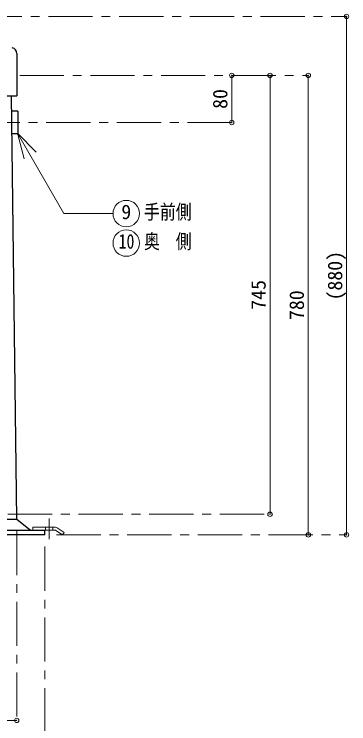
# Model space of a CAD drawing. Units: millimetres at full size, sheet at 1:15. Extents: x -3127 to 2948, y -2102 to 2112.
# Drawn here: x 292 to 860, y -1423 to -219 of the extents above; entities that cross this region are included whole.
import ezdxf
from ezdxf.enums import TextEntityAlignment as Align

# ---------------------------------------------------------------- set-up
doc = ezdxf.new("R2010")
doc.units = ezdxf.units.MM
doc.header["$LTSCALE"] = 15
doc.header["$PDMODE"] = 32
doc.header["$PDSIZE"] = 7.5
doc.linetypes.add('CHAIN1', pattern=[8, 5, -1, 1, -1])
doc.linetypes.add('DASHED1', pattern=[1.8, 1.2, -0.6])
doc.layers.add('0-0_ﾚｲﾔ1', color=7, linetype='Continuous', lineweight=18)
doc.styles.add('ＭＳ ゴシック', font='')
doc.styles.get('ＭＳ ゴシック').set_extended_font_data('MS Gothic')

msp = doc.modelspace()

# ---------------------------------------------------------------- linework, layer by layer
at = {"layer": '0-0_ﾚｲﾔ1', "color": 4, "linetype": 'CHAIN1', "lineweight": 9}
for p, q in [((109.77, -222.4), (855.92, -222.4)), ((300.92, -322.5), (790.92, -322.5)), ((660.92, -402.5), (222.77, -402.5)), ((280.92, -1067.5), (725.92, -1067.5)), ((350.92, -1074.5), (350.92, -1109.5)), ((295.92, -1096), (295.92, -1417.5)), ((363.42, -1102.5), (855.92, -1102.5)), ((343.42, -1122.5), (343.42, -1482.5))]:
    msp.add_line(p, q, dxfattribs=at)
at = {"layer": '0-0_ﾚｲﾔ1', "color": 4, "lineweight": 9}
for p, q in [((855.92, -222.4), (855.92, -1102.5)), ((660.92, -322.5), (660.92, -402.5)), ((725.92, -322.5), (725.92, -1067.5)), ((790.92, -1102.5), (790.92, -322.5)), ((-474.08, -1417.5), (295.92, -1417.5))]:
    msp.add_line(p, q, dxfattribs=at)
at = {"layer": '0-0_ﾚｲﾔ1', "color": 5, "lineweight": 25}
for p, q in [((295.92, -285.33), (295.92, -357.4)), ((-72.19, -357.4), (295.92, -357.4)), ((295.99, -1076), (286.79, -357.5)), ((297.77, -383.5), (287.17, -383.5)), ((-474.14, -1076), (295.99, -1076)), ((295.99, -1076), (319.42, -1094.5)), ((195.92, -1094.5), (343.42, -1094.5)), ((343.42, -1102.5), (343.42, -1094.5)), ((343.42, -1102.5), (-521.58, -1102.5))]:
    msp.add_line(p, q, dxfattribs=at)
at = {"layer": '0-0_ﾚｲﾔ1'}
for p, q in [((297.07, -420.8), (328.89, -452.62)), ((297.07, -420.8), (308.72, -464.26)), ((323.42, -1094.5), (323.42, -1089.5)), ((361.85, -1089.5), (323.42, -1089.5)), ((361.07, -1094.5), (343.42, -1094.5)), ((362.5, -1094.94), (373.36, -1102.5)), ((364.71, -1090.39), (376.21, -1098.39)), ((376.21, -1098.39), (373.36, -1102.5))]:
    msp.add_line(p, q, dxfattribs=at)
at = {"layer": '0-0_ﾚｲﾔ1', "color": 4, "linetype": 'DASHED1', "lineweight": 9}
for p, q in [((344.92, -1089.5), (344.92, -1094.5)), ((356.92, -1089.5), (356.92, -1094.5))]:
    msp.add_line(p, q, dxfattribs=at)
at = {"layer": '0-0_ﾚｲﾔ1', "color": 5, "lineweight": 25}
msp.add_lwpolyline([(297.77, -383.5), (297.77, -421.5), (287.57, -421.5)], dxfattribs=at)
at = {"layer": '0-0_ﾚｲﾔ1'}
msp.add_lwpolyline([(297.07, -420.8), (375.81, -557.17), (459.38, -557.17)], dxfattribs=at)
for centre in [(481.88, -557.17), (481.88, -607.17)]:
    msp.add_circle(centre, 22.5, dxfattribs=at)
at = {"layer": '0-0_ﾚｲﾔ1', "color": 5, "lineweight": 25}
msp.add_arc((285.92, -285.33), 10, 0, 76.82745, dxfattribs=at)
at = {"layer": '0-0_ﾚｲﾔ1'}
for centre, radius in [((361.07, -1097), 2.5), ((361.85, -1094.5), 5)]:
    msp.add_arc(centre, radius, 55.1915, 90, dxfattribs=at)
at = {"layer": '0-0_ﾚｲﾔ1', "color": 1}
for p in [(855.92, -222.4), (660.92, -322.5), (725.92, -322.5), (790.92, -322.5), (660.92, -402.5), (725.92, -1067.5), (790.92, -1102.5), (855.92, -1102.5), (295.92, -1417.5)]:
    msp.add_point(p, dxfattribs=at)

# ---------------------------------------------------------------- texts
at = {"layer": '0-0_ﾚｲﾔ1', "style": 'ＭＳ ゴシック'}
for s, p in [('80', (660.92, -379.37)), ('(880)', (855.92, -704.64)), ('745', (725.92, -720.31)), ('780', (790.92, -737.81))]:
    msp.add_text(s, height=24.74, rotation=90, dxfattribs=at).set_placement(p, align=Align.BOTTOM_LEFT)
at = {"layer": '0-0_ﾚｲﾔ1', "style": 'ＭＳ ゴシック', "width": 0.8}
for s, p in [('手前側', (511.88, -574.05)), ('奥\u3000側', (511.88, -624.05)), ('10', (468.76, -624.05))]:
    msp.add_text(s, height=24.74, dxfattribs=at).set_placement(p, align=Align.BOTTOM_LEFT)
at = {"layer": '0-0_ﾚｲﾔ1', "style": 'ＭＳ ゴシック'}
msp.add_text('9', height=24.74, dxfattribs=at).set_placement((473.44, -574.05), align=Align.BOTTOM_LEFT)

doc.saveas('drawing.dxf')
